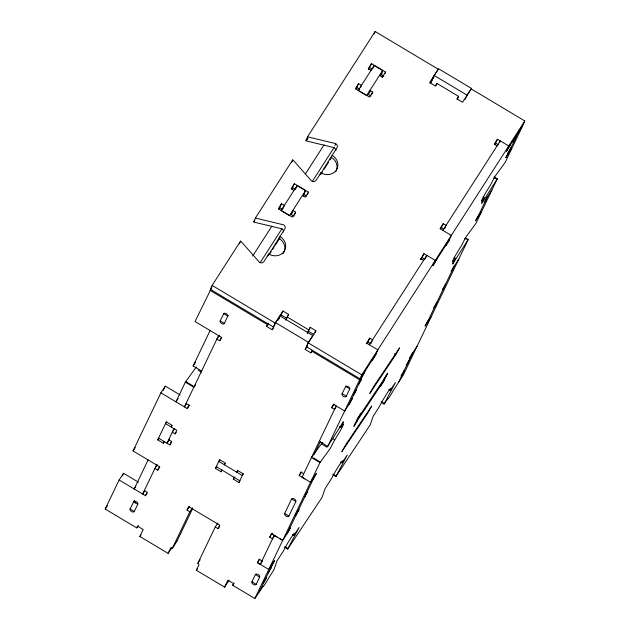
<?xml version="1.0" encoding="UTF-8"?>
<svg xmlns="http://www.w3.org/2000/svg" width="630" height="630" viewBox="0 0 630 630"><rect width="100%" height="100%" fill="white"/><g stroke="black" fill="none" stroke-linecap="round" stroke-linejoin="round"><path stroke-width="0.94" d="M349.839 388.836L348.988 387.017L345.964 385.977L342.019 393.789A2.473 1.441 33.6 0 0 343.515 396.357A2.473 1.441 33.6 0 0 346.256 396.317L349.839 388.836L345.602 386.308M288.028 315.717L288.595 314.386L282.949 311.007L275.192 323.095L273.499 327.08L210.436 289.383L212.137 285.398L240.566 241.125A3.292 2.961 22.9 0 1 241.306 241.707L259.505 262.332A3.3 2.961 23 0 0 263.931 261.521L268.75 254.024A11.537 10.371 23 0 0 284.248 251.173A11.537 10.371 23 0 0 279.988 236.518L284.807 229.021A3.3 2.961 23.2 0 0 283.587 224.831L256.347 218.287A3.292 2.953 23 0 1 255.473 217.909L253.772 221.894A3.3 2.969 23 0 0 254.646 222.272L281.893 228.816A3.3 2.961 22.9 0 1 283.5 231.966M239.431 243.779L240.566 241.125M291.588 162.556L292.722 159.894A3.292 2.969 22.9 0 1 293.462 160.485L311.661 181.109A3.3 2.961 23 0 0 316.087 180.298L320.906 172.793A11.537 10.371 23 0 0 336.404 169.95A11.537 10.371 23 0 0 332.144 155.295L336.955 147.79A3.3 2.961 22.9 0 0 335.743 143.609L308.495 137.064A3.3 2.969 23 0 1 307.621 136.686L305.928 140.671A3.3 2.969 23 0 0 306.802 141.057L334.042 147.593A3.3 2.961 23.2 0 1 335.68 150.137M307.369 139.726L307.936 138.395M278.901 209.136L281.516 203.718L284.335 205.404L282.98 208.601M291.745 189.134L294.36 183.716L308.472 192.158L307.456 194.552M295.565 189.118L297.069 185.574L305.534 190.638L303.274 195.954L304.652 193.812M267.9 256.016L268.75 254.024M268.372 255.284L279.988 236.518M293.934 216.145L291.107 214.46L292.808 210.467L295.627 212.16L294.273 215.35M374.149 33.894L375.165 31.5L438.22 69.198L429.652 82.538L435.298 85.908L436.905 83.412L458.553 96.351L457.136 99.674M356.013 89.043L358.62 83.625L361.447 85.318L360.431 87.712M320.906 172.793L320.056 174.793L332.144 155.295M334.892 145.601L335.459 144.27M368.392 69.757L371.464 63.622L385.584 72.064L384.906 73.663M335.829 150.452L336.113 149.79M373.047 68.142L374.181 65.481L382.646 70.544L380.386 75.86L382.221 73.001M371.046 96.059L368.219 94.366L369.92 90.381L372.739 92.067L371.724 94.461M280.287 316.504L282.949 311.007M285.579 320.205L288.595 314.386M307.227 333.144L310.243 327.324L315.89 330.703L315.606 331.364M307.345 333.183L310.243 327.324M315.89 330.703L308.133 342.783L306.432 346.776L360.077 378.843L376.134 353.839M315.039 332.695L315.323 332.026M435.779 86.066L436.905 83.412M366.25 343.767L369.747 338.097L372.566 339.791L371.724 341.783M367.243 343.342L369.747 338.097M371.157 343.114L371.44 342.444M360.077 378.843L361.77 374.858L524.798 120.96L471.161 88.893L462.593 102.225L456.947 98.847L458.553 96.351M372.921 358.84L372.354 360.171L375.567 355.17L377.827 349.855L366.534 343.098M420.47 259.324L423.966 253.662L435.259 260.411L432.999 265.726L436.779 259.395M421.068 259.521L423.966 253.662M425.281 258.891L426.793 255.347L369.361 344.783M440.732 228.895L443.229 223.65L446.056 225.343L444.646 228.666M446.41 244.393L445.843 245.724L449.056 240.723L451.316 235.407L440.023 228.659L443.229 223.65M494.952 144.451L497.456 139.214L508.749 145.963L506.488 151.279L510.261 144.947M499.527 142.671L500.275 140.899L442.843 230.344M524.798 120.96L523.105 124.945L507.048 149.956M138.316 525.499L136.726 527.885L105.202 509.04L119.117 479.981L123.567 473.287L138.395 482.155M157.366 464.767L154.901 468.484L157.72 470.169L159.39 466.68L133.04 450.93L160.886 392.821L165.336 386.127L180.156 394.986M211.483 288.075L195.032 321.536L221.382 337.294L219.713 340.783L216.893 339.09L219.366 335.373M122.307 475.933L123.567 473.287M163.225 390.529L165.336 386.127M148.097 459.931L134.174 488.99L135.796 486.549M164.343 441.772L163.351 443.26L157.705 439.882L166.336 421.872L171.982 425.242L171.147 426.99L172.132 425.502M196.284 367.03L185.362 382.15L175.943 401.822L178.101 398.577M201.813 370.692L201.592 371.031L193.119 365.967L210.089 330.545M135.655 502.953L133.544 501.685A2.473 1.441 33.6 0 1 136.285 501.645A2.473 1.441 33.6 0 1 137.773 504.22L134.292 511.481A2.473 1.441 33.6 0 1 131.552 511.528A2.473 1.441 33.6 0 1 130.064 508.953L134.489 500.259M163.351 443.26L164.186 441.52M156.571 464.995L142.648 494.054L144.805 490.801M173.967 428.676L167.013 443.205L169.706 439.149M218.563 335.609L184.409 406.885L186.567 403.641M119.117 479.981L145.475 495.739L147.144 492.251L144.317 490.565M158.54 438.141L169.832 444.89L171.502 441.402L168.682 439.716M174.77 428.447L172.297 432.164L175.124 433.849L176.794 430.361L165.501 423.612L166.58 421.99M160.886 392.821L187.236 408.571L188.905 405.082L186.078 403.397M136.726 527.885L137.56 526.144L143.207 529.523L139.868 536.492L168.1 553.376L172.022 547.478M382.15 77.088L382.985 75.348M273.704 327.513L272.215 329.742L266.569 326.371L268.396 323.135M272.215 329.742L275.601 322.686L280.051 315.992L312.992 335.68L308.543 342.381L305.156 349.437L310.803 352.816L312.291 350.579M168.1 553.376L170.604 548.147A1.646 0.961 33.6 0 1 172.439 548.116L189.835 511.796L187.015 510.111L188.685 506.622L219.744 525.192L218.067 528.672L215.247 526.987L217.893 523.002M278.783 318.638L280.051 315.992M172.439 548.116L176.888 541.422L192.63 508.56M222.075 470.303L221.083 471.791L215.436 468.421L219.61 459.703L225.257 463.074L224.422 464.822L225.414 463.334M221.083 471.791L221.917 470.051M239.951 480.997L238.967 482.485L233.32 479.107L234.155 477.367M229.013 580.435L224.571 587.128L196.332 570.252L198.844 565.023A1.646 0.961 33.6 0 0 197.844 563.307L215.247 526.987M238.967 482.485L243.141 473.768L237.494 470.389L236.659 472.138L237.644 470.649M465.003 99.587L467.121 95.177L471.571 88.483L438.63 68.788L434.18 75.482L430.802 82.546L431.786 81.057M310.803 352.816L311.637 351.067L359.635 379.764L327.695 446.426L319.339 441.197M224.571 587.128L227.91 580.159L233.557 583.538L232.722 585.278L254.835 598.5L263.253 586.16A6.591 0.441 -59.1 0 0 264.939 584.278A6.591 0.441 -59.1 0 0 268.845 577.741L273.932 569.772L277.066 560.818L283.421 550.951A11.537 0.764 -59.1 0 1 291.532 537.036A11.537 0.764 -59.1 0 1 293.8 535.327L299.108 527.554L287.697 549.053L284.713 547.273M274.515 535.839L272.538 538.815L269.711 537.122L271.388 533.641L277.035 537.012M313.299 479.068L316.449 473.351L310.519 482.281L299.226 475.524L300.896 472.043L303.723 473.728M336.01 407.193L334.53 409.421L331.711 407.736L333.38 404.247L344.673 411.004L350.603 402.074L352.272 398.585L350.792 400.822M251.937 581.813L255.418 574.552A2.473 1.441 33.6 0 1 258.158 574.513A2.473 1.441 33.6 0 1 259.647 577.08L256.166 584.349A2.473 1.441 33.5 0 1 253.425 584.388A2.473 1.441 33.5 0 1 251.937 581.813L256.166 584.349M261.954 560.897L259.135 559.204L257.465 562.692L260.284 564.378L274.207 535.327M284.65 513.537L291.611 499.007A2.473 1.441 33.2 0 1 294.368 498.976A2.473 1.441 33.2 0 1 295.848 501.535L288.886 516.065A2.473 1.441 34 0 1 286.154 516.12A2.473 1.441 34 0 1 284.65 513.537L288.886 516.065M336.2 405.933L302.053 477.217L304.873 478.902M314.307 454.214L320.268 441.787M254.835 598.5L319.945 462.609L330.199 448.56L334.743 439.787A11.537 0.764 -59.1 0 0 342.854 425.88A11.537 0.764 -59.1 0 0 340.586 427.589L339.176 426.746M259.284 591.806L273.207 562.747M287.13 533.697L314.968 475.587M349.122 404.302L364.967 371.227M340.586 427.589L343.311 421.769L327.695 446.426M357.635 420.226L353.832 426.431L358.005 417.714L360.974 413.248L360.139 414.989M381.363 384.52L380.528 386.261L383.489 381.796L387.67 373.078L383.867 379.284M453.947 257.442L455.356 258.292L452.639 264.112L468.248 239.447L466.129 238.187M483.029 196.749L484.438 197.592L481.722 203.411L497.33 178.755L494.188 176.88M398.688 382.04L412.611 352.981M426.534 323.93L454.372 265.813M476.997 218.602L487.431 196.812M507.26 155.429L518.214 132.56L522.664 125.866L505.079 162.571L494.826 176.62L490.29 185.385A11.537 0.764 -59.1 0 0 482.17 199.3A11.537 0.764 -59.1 0 0 484.438 197.592M468.248 239.447L403.137 375.346L393.608 390.009A6.591 0.441 -59.1 0 1 389.694 396.546A6.591 0.441 -59.1 0 1 388.009 398.428L384.04 404.074L381.221 402.389M497.33 178.755L475.997 223.264L465.743 237.313L461.207 246.086A11.537 0.764 -59.1 0 0 453.088 260.001A11.537 0.764 -59.1 0 0 455.356 258.292M332.892 474.784L335.869 476.563L347.287 455.065L341.972 462.837A11.537 0.764 -59.1 0 0 339.704 464.546A11.537 0.764 -59.1 0 0 331.593 478.461L325.001 488.778L322.103 497.283L287.697 549.053M384.04 404.074L395.459 382.575L390.143 390.348A11.537 0.764 -59.1 0 0 387.875 392.057A11.537 0.764 -59.1 0 0 379.764 405.972L373.173 416.288L370.275 424.793L335.869 476.563M322.395 442.425L311.472 457.545L319.945 462.609M195.623 361.99L193.119 365.967M255.473 217.909L292.722 159.894M307.621 136.686L375.165 31.5M210.436 289.383L212.019 286.926M253.772 221.894L254.811 220.287M305.928 140.671L306.983 139.033M281.516 203.718L278.302 208.719L292.414 217.161L295.627 212.16M294.36 183.716L291.147 188.716L293.966 190.402M358.62 83.625L355.414 88.625L369.526 97.067L372.739 92.067M371.464 63.622L368.259 68.623L371.078 70.316M297.069 185.574L281.011 210.577L289.485 215.641L305.534 190.638M374.181 65.481L358.123 90.484L366.597 95.547L382.646 70.544M252.725 255.985L271.853 226.186M305.479 173.817L324.041 144.908M260.127 262.702L281.917 228.769M291.107 214.46L292.627 212.089M312.362 181.361L334.105 147.491M368.219 94.366L370.251 91.208M308.472 192.158L305.259 197.159L302.439 195.465M385.584 72.064L382.371 77.065L379.551 75.379M269.545 254.134L271.105 251.693M272.672 249.259L274.239 246.818M275.279 245.196L277.893 241.132M278.413 240.321L279.98 237.88M320.654 174.534L322.221 172.1M323.781 169.659L328.482 162.343M330.041 159.91L331.089 158.28M277.861 320.284L279.318 318.016M430.101 83.192L433.952 77.183M497.456 139.214L494.243 144.215L497.062 145.9M433.566 264.395L449.615 239.392M395.774 354.721L399.577 347.87L373.566 386.678L369.763 393.529L395.774 354.721L394.364 353.871M133.04 450.93L135.269 447.584M382.229 77.214L383.213 75.726M105.202 509.04L107.423 505.693M219.713 340.783L221.689 337.806M157.705 439.882L158.689 438.393M187.236 408.571L189.567 405.066M175.124 433.849L176.109 432.361M169.832 444.89L171.809 441.913M157.72 470.169L159.839 466.98M145.475 495.739L147.27 493.03M266.569 326.371L268.545 323.395M139.868 536.492L140.884 534.965M219.878 459.837L218.799 461.459L242.33 475.524L243.408 473.902M187.015 510.111L189.346 506.599M215.436 468.421L216.917 466.184M189.835 511.796L192.489 507.812M305.156 349.437L307.133 346.461M233.32 479.107L234.801 476.878M218.067 528.672L219.657 526.286M197.844 563.307L198.584 562.188M199.119 561.393L200.175 559.802M196.332 570.252L197.395 568.662M331.711 407.736L334.176 404.019M516.246 136.671L513.096 142.388L514.576 140.159M511.095 147.42L507.945 153.137L509.426 150.909M508.93 151.94L505.78 157.657L511.71 148.735M359.635 379.764L364.085 373.07M360.195 381.189L361.675 378.961L358.525 384.678M299.226 475.524L301.557 472.02M355.044 391.939L356.525 389.71L353.375 395.427M491.88 190.11L485.951 199.041L484.281 202.529L485.762 200.293M478.666 215.114L475.508 220.831L481.446 211.908M232.722 585.278L234.313 582.884M269.711 537.122L272.365 533.137M458.821 259.119L452.891 268.049L451.222 271.53L452.702 269.301M259.796 559.188L257.465 562.692L268.758 569.441L274.688 560.519L271.538 566.236M306.196 493.888L307.684 491.66L304.526 497.377M445.599 284.122L442.449 289.839L443.93 287.611M260.284 564.378L262.442 561.133M357.171 419.454L386.836 374.826M354.666 424.683L384.324 380.055M297.565 511.906L299.053 509.67L295.895 515.387M436.968 302.132L433.818 307.849L435.298 305.621M288.8 530.208L290.28 527.979L288.611 531.46L282.681 540.39L279.854 538.705M428.203 320.442L425.045 326.159L430.983 317.229M417.06 346.287L411.13 355.21L409.453 358.698L410.941 356.47M270.002 569.433L271.491 567.205L268.317 572.938M409.405 359.667L406.255 365.384L407.752 363.132M264.836 580.206L266.332 577.954L263.183 583.671M404.271 370.393L401.105 376.134L402.586 373.905M195.662 384.694L193.835 387.214L185.362 382.15M434.18 75.482L467.121 95.177M369.771 67.615L372.267 69.103M380.567 74.064L383.891 76.049M495.755 143.199L498.18 144.648M356.926 87.617L359.754 89.302M493.888 177.684L495.456 178.621M464.806 238.384L466.373 239.321M441.535 227.643L443.654 228.91M422.273 257.646L424.691 259.095M420.753 258.662L423.58 260.348M292.659 187.701L295.155 189.197M303.455 194.158L306.779 196.143M279.815 207.711L282.642 209.396M368.046 342.09L370.873 343.775M286.989 316.882L308.637 329.821M308.543 331.317L314.197 334.688M388.734 389.505L390.143 390.348M275.601 322.686L308.543 342.381M212.137 285.398L275.192 323.095M308.133 342.783L361.77 374.858M210.003 290.304L267.404 324.623M381.205 401.609L384.347 403.483M223.658 313.606L227.887 316.134M342.129 393.569L346.358 396.105M220.177 320.867L224.406 323.403M332.624 438.527L334.743 439.787M198.159 370.227L201.387 372.157M321.442 443.93L327.088 447.308M340.562 461.995L341.972 462.837M185.755 381.583L192.811 385.804M313.275 457.821L320.331 462.042M333.034 474.099L336.168 475.973M291.611 499.007L295.848 501.535M216.295 466.688L239.817 480.753M292.391 534.484L293.8 535.327M271.388 533.641L282.681 540.39M284.862 546.588L287.997 548.462M133.544 501.685L137.773 504.22M255.418 574.552L259.647 577.08M134.292 511.481L130.064 508.953M281.256 314.992L286.902 318.37M336.018 171.139A11.537 10.371 23.1 0 1 335.554 171.951M331.293 157.287A11.537 10.371 23.1 0 1 336.412 170.257M279.145 238.51A11.537 10.371 23 0 1 282.854 253.937M176.62 541.28A1.646 0.961 33.6 0 1 176.888 541.422M228.013 315.465L224.382 323.458A2.473 1.441 33.6 0 1 221.642 323.497A2.473 1.441 33.6 0 1 220.146 320.922L224.091 313.118L226.375 313.622L228.013 315.465M341.94 451.482L367.936 412.831L371.731 405.98L345.72 444.796L341.94 451.482"/></g></svg>
